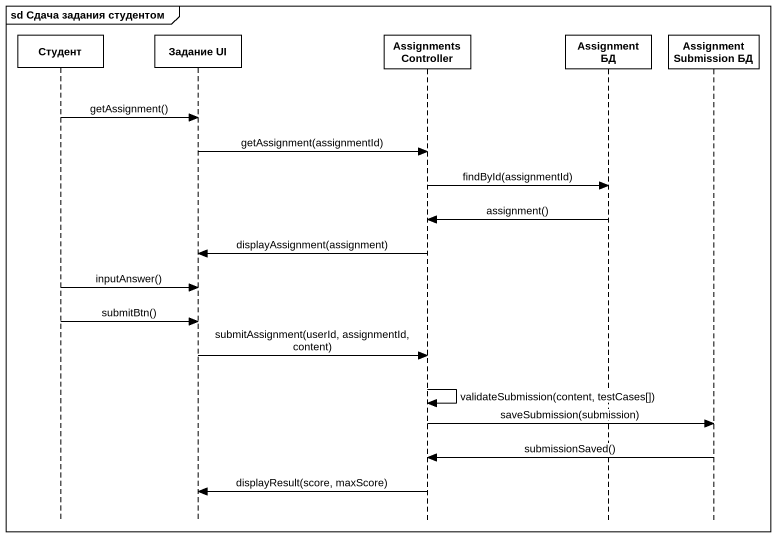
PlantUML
@startuml
mainframe sd Сдача задания студентом
hide footbox
participant Студент
participant "Задание UI" as Задание_UI
participant AssignmentsController
participant "Assignment БД" as Assignment_БД
participant "AssignmentSubmission БД" as AssignmentSubmission_БД

Студент -> Задание_UI : getAssignment()
Задание_UI -> AssignmentsController : getAssignment(assignmentId)
AssignmentsController -> Assignment_БД : findById(assignmentId)
Assignment_БД -> AssignmentsController : assignment()
AssignmentsController -> Задание_UI : displayAssignment(assignment)
Студент -> Задание_UI : inputAnswer()
Студент -> Задание_UI : submitBtn()
Задание_UI -> AssignmentsController : submitAssignment(userId, assignmentId, content)
AssignmentsController -> AssignmentsController : validateSubmission(content, testCases[])
AssignmentsController -> AssignmentSubmission_БД : saveSubmission(submission)
AssignmentSubmission_БД -> AssignmentsController : submissionSaved()
AssignmentsController -> Задание_UI : displayResult(score, maxScore)
@enduml
